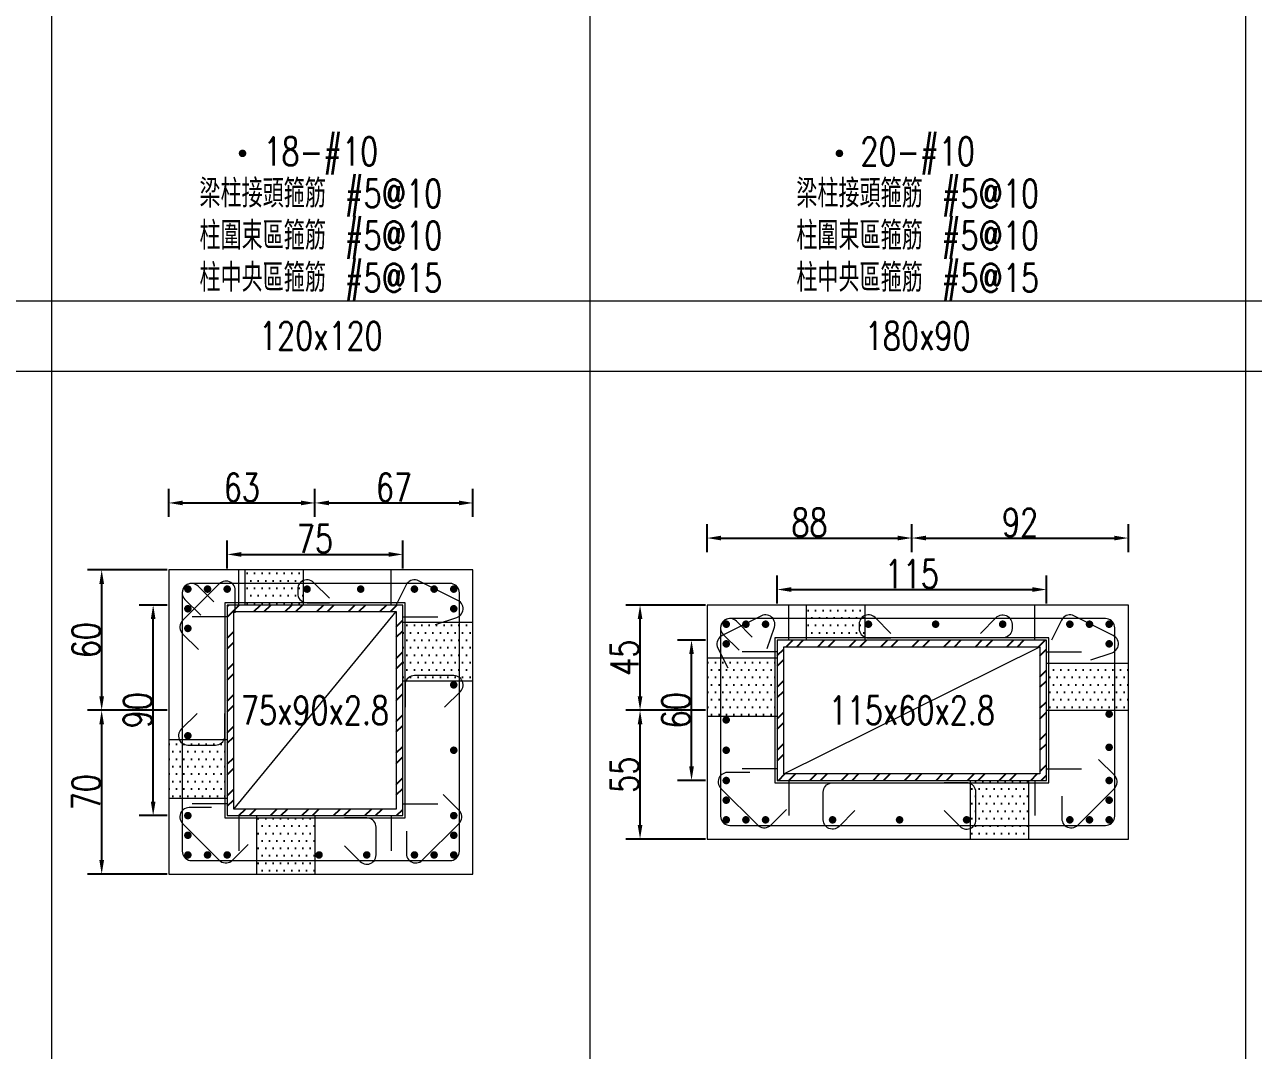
# Model space of a CAD drawing. Header units: millimetres. Extents: x 0 to 3905, y 0 to 8880.
# Drawn here: x 1438 to 1963, y 514 to 952 of the extents above; entities that cross this region are included whole.
import ezdxf
from ezdxf.enums import TextEntityAlignment as Align

# ---------------------------------------------------------------- set-up
doc = ezdxf.new("R2010")
doc.units = ezdxf.units.MM
doc.layers.get('DEFPOINTS').update_dxf_attribs({"color": 3})
for name, color, linetype in [('Hatch線', 6, 'Continuous'), ('TC-鋼粱', 132, 'Continuous'), ('主筋斷面', 2, 'Continuous'), ('文字-主筋根數', 7, 'Continuous'), ('文字-剪力筋 中央區', 7, 'Continuous'), ('文字-剪力筋-BC', 7, 'Continuous'), ('文字-剪力筋-圍束區', 7, 'Continuous'), ('文字-斷面尺寸', 7, 'Continuous'), ('文字-輔助字', 7, 'Continuous'), ('柱斷面線', 4, 'Continuous'), ('標註字', 4, 'Continuous'), ('箍筋線', 1, 'Continuous'), ('網格線', 7, 'Continuous'), ('鋼柱', 11, 'Continuous')]:
    doc.layers.add(name, color=color, linetype=linetype)
doc.styles.add('note', font='txt.shx', dxfattribs={"width": 0.75, "height": 12})
doc.styles.add('txt', font='txt.shx', dxfattribs={"height": 0.2, "bigfont": 'chineset.shx'})
doc.dimstyles.new('RCAD_DIM', dxfattribs={"dimtxt": 12, "dimasz": 6, "dimexe": 6, "dimexo": 0.625, "dimtad": 1, "dimdec": 0, "dimdsep": 46, "dimtxsty": 'note', "dimcen": 2.5, "dimclrd": 256, "dimclre": 256, "dimclrt": 256, "dimadec": 0, "dimazin": 0, "dimtfac": 1, "dimtmove": 0, "dimatfit": 3, "dimfxl": 0, "dimtolj": 1, "dimarcsym": 0})

# ---------------------------------------------------------------- blocks, each defined once
blk = doc.blocks.new('*D816')
at = {"layer": 'DEFPOINTS', "color": 0}
for p in [(1600, 725.62), (1525, 719), (1600, 719)]:
    blk.add_point(p, dxfattribs=at)
at = {"layer": '標註字', "lineweight": -2}
for p, q in [((1525, 719.62), (1525, 731.62)), ((1600, 719.62), (1600, 731.62)), ((1531, 725.62), (1594, 725.62))]:
    blk.add_line(p, q, dxfattribs=at)
at = {"layer": '標註字'}
for points in [[(1531, 726.62), (1531, 724.62), (1525, 725.62)], [(1594, 724.62), (1594, 726.62), (1600, 725.62)]]:
    blk.add_solid(points, dxfattribs=at)
at = {"layer": '標註字', "insert": (1562.5, 732.25), "char_height": 12, "attachment_point": 5, "style": 'note'}
blk.add_mtext('\\A1;75', dxfattribs=at)
blk = doc.blocks.new('*D817')
at = {"layer": 'DEFPOINTS', "color": 0}
for p in [(1493.38, 704), (1500, 704), (1500, 614)]:
    blk.add_point(p, dxfattribs=at)
at = {"layer": '標註字', "lineweight": -2}
for p, q in [((1499.38, 704), (1487.38, 704)), ((1493.38, 620), (1493.38, 698)), ((1499.38, 614), (1487.38, 614))]:
    blk.add_line(p, q, dxfattribs=at)
at = {"layer": '標註字'}
for points in [[(1494.38, 698), (1492.38, 698), (1493.38, 704)], [(1492.38, 620), (1494.38, 620), (1493.38, 614)]]:
    blk.add_solid(points, dxfattribs=at)
at = {"layer": '標註字', "insert": (1486.75, 659), "char_height": 12, "attachment_point": 5, "rotation": 90, "style": 'note'}
blk.add_mtext('\\A1;90', dxfattribs=at)
blk = doc.blocks.new('*D818')
at = {"layer": 'DEFPOINTS', "color": 0}
for p in [(1562.5, 747.62), (1500, 741), (1562.5, 741)]:
    blk.add_point(p, dxfattribs=at)
at = {"layer": '標註字', "lineweight": -2}
for p, q in [((1500, 741.62), (1500, 753.62)), ((1562.5, 741.62), (1562.5, 753.62)), ((1506, 747.62), (1556.5, 747.62))]:
    blk.add_line(p, q, dxfattribs=at)
at = {"layer": '標註字'}
for points in [[(1506, 748.62), (1506, 746.62), (1500, 747.62)], [(1556.5, 746.62), (1556.5, 748.62), (1562.5, 747.62)]]:
    blk.add_solid(points, dxfattribs=at)
at = {"layer": '標註字', "insert": (1531.25, 754.25), "char_height": 12, "attachment_point": 5, "style": 'note'}
blk.add_mtext('\\A1;63', dxfattribs=at)
blk = doc.blocks.new('*D819')
at = {"layer": 'DEFPOINTS', "color": 0}
for p in [(1630, 747.62), (1562.5, 741), (1630, 741)]:
    blk.add_point(p, dxfattribs=at)
at = {"layer": '標註字', "lineweight": -2}
for p, q in [((1562.5, 741.62), (1562.5, 753.62)), ((1630, 741.62), (1630, 753.62)), ((1568.5, 747.62), (1624, 747.62))]:
    blk.add_line(p, q, dxfattribs=at)
at = {"layer": '標註字'}
for points in [[(1568.5, 748.62), (1568.5, 746.62), (1562.5, 747.62)], [(1624, 746.62), (1624, 748.62), (1630, 747.62)]]:
    blk.add_solid(points, dxfattribs=at)
at = {"layer": '標註字', "insert": (1596.25, 754.25), "char_height": 12, "attachment_point": 5, "style": 'note'}
blk.add_mtext('\\A1;67', dxfattribs=at)
blk = doc.blocks.new('*D820')
at = {"layer": 'DEFPOINTS', "color": 0}
for p in [(1471.38, 659), (1500, 659), (1500, 589)]:
    blk.add_point(p, dxfattribs=at)
at = {"layer": '標註字', "lineweight": -2}
for p, q in [((1499.38, 659), (1465.38, 659)), ((1471.38, 595), (1471.38, 653)), ((1499.38, 589), (1465.38, 589))]:
    blk.add_line(p, q, dxfattribs=at)
at = {"layer": '標註字'}
for points in [[(1472.38, 653), (1470.38, 653), (1471.38, 659)], [(1470.38, 595), (1472.38, 595), (1471.38, 589)]]:
    blk.add_solid(points, dxfattribs=at)
at = {"layer": '標註字', "insert": (1464.75, 624), "char_height": 12, "attachment_point": 5, "rotation": 90, "style": 'note'}
blk.add_mtext('\\A1;70', dxfattribs=at)
blk = doc.blocks.new('*D821')
at = {"layer": 'DEFPOINTS', "color": 0}
for p in [(1471.38, 719), (1500, 719), (1500, 659)]:
    blk.add_point(p, dxfattribs=at)
at = {"layer": '標註字', "lineweight": -2}
for p, q in [((1499.38, 719), (1465.38, 719)), ((1471.38, 665), (1471.38, 713)), ((1499.38, 659), (1465.38, 659))]:
    blk.add_line(p, q, dxfattribs=at)
at = {"layer": '標註字'}
for points in [[(1472.38, 713), (1470.38, 713), (1471.38, 719)], [(1470.38, 665), (1472.38, 665), (1471.38, 659)]]:
    blk.add_solid(points, dxfattribs=at)
at = {"layer": '標註字', "insert": (1464.75, 689), "char_height": 12, "attachment_point": 5, "rotation": 90, "style": 'note'}
blk.add_mtext('\\A1;60', dxfattribs=at)
blk = doc.blocks.new('Circle_Filled')
at = {"const_width": 0.5}
blk.add_lwpolyline([(-0.25, 0, 1), (0.25, 0, 1)], format="xyb", close=True, dxfattribs=at)
blk = doc.blocks.new('*D948')
at = {"layer": 'DEFPOINTS', "color": 0}
for p in [(1875, 710.62), (1760, 704), (1875, 704)]:
    blk.add_point(p, dxfattribs=at)
at = {"layer": '標註字', "lineweight": -2}
for p, q in [((1760, 704.62), (1760, 716.62)), ((1875, 704.62), (1875, 716.62)), ((1766, 710.62), (1869, 710.62))]:
    blk.add_line(p, q, dxfattribs=at)
at = {"layer": '標註字'}
for points in [[(1766, 711.62), (1766, 709.62), (1760, 710.62)], [(1869, 709.62), (1869, 711.62), (1875, 710.62)]]:
    blk.add_solid(points, dxfattribs=at)
at = {"layer": '標註字', "insert": (1817.5, 717.25), "char_height": 12, "attachment_point": 5, "style": 'note'}
blk.add_mtext('\\A1;115', dxfattribs=at)
blk = doc.blocks.new('*D949')
at = {"layer": 'DEFPOINTS', "color": 0}
for p in [(1723.38, 689), (1730, 689), (1730, 629)]:
    blk.add_point(p, dxfattribs=at)
at = {"layer": '標註字', "lineweight": -2}
for p, q in [((1729.38, 689), (1717.38, 689)), ((1723.38, 635), (1723.38, 683)), ((1729.38, 629), (1717.38, 629))]:
    blk.add_line(p, q, dxfattribs=at)
at = {"layer": '標註字'}
for points in [[(1724.38, 683), (1722.38, 683), (1723.38, 689)], [(1722.38, 635), (1724.38, 635), (1723.38, 629)]]:
    blk.add_solid(points, dxfattribs=at)
at = {"layer": '標註字', "insert": (1716.75, 659), "char_height": 12, "attachment_point": 5, "rotation": 90, "style": 'note'}
blk.add_mtext('\\A1;60', dxfattribs=at)
blk = doc.blocks.new('*D950')
at = {"layer": 'DEFPOINTS', "color": 0}
for p in [(1817.5, 732.62), (1730, 726), (1817.5, 726)]:
    blk.add_point(p, dxfattribs=at)
at = {"layer": '標註字', "lineweight": -2}
for p, q in [((1730, 726.62), (1730, 738.62)), ((1817.5, 726.62), (1817.5, 738.62)), ((1736, 732.62), (1811.5, 732.62))]:
    blk.add_line(p, q, dxfattribs=at)
at = {"layer": '標註字'}
for points in [[(1736, 733.62), (1736, 731.62), (1730, 732.62)], [(1811.5, 731.62), (1811.5, 733.62), (1817.5, 732.62)]]:
    blk.add_solid(points, dxfattribs=at)
at = {"layer": '標註字', "insert": (1773.75, 739.25), "char_height": 12, "attachment_point": 5, "style": 'note'}
blk.add_mtext('\\A1;88', dxfattribs=at)
blk = doc.blocks.new('*D951')
at = {"layer": 'DEFPOINTS', "color": 0}
for p in [(1910, 732.62), (1817.5, 726), (1910, 726)]:
    blk.add_point(p, dxfattribs=at)
at = {"layer": '標註字', "lineweight": -2}
for p, q in [((1817.5, 726.62), (1817.5, 738.62)), ((1910, 726.62), (1910, 738.62)), ((1823.5, 732.62), (1904, 732.62))]:
    blk.add_line(p, q, dxfattribs=at)
at = {"layer": '標註字'}
for points in [[(1823.5, 733.62), (1823.5, 731.62), (1817.5, 732.62)], [(1904, 731.62), (1904, 733.62), (1910, 732.62)]]:
    blk.add_solid(points, dxfattribs=at)
at = {"layer": '標註字', "insert": (1863.75, 739.25), "char_height": 12, "attachment_point": 5, "style": 'note'}
blk.add_mtext('\\A1;92', dxfattribs=at)
blk = doc.blocks.new('*D952')
at = {"layer": 'DEFPOINTS', "color": 0}
for p in [(1701.38, 659), (1730, 659), (1730, 604)]:
    blk.add_point(p, dxfattribs=at)
at = {"layer": '標註字', "lineweight": -2}
for p, q in [((1729.38, 659), (1695.38, 659)), ((1701.38, 610), (1701.38, 653)), ((1729.38, 604), (1695.38, 604))]:
    blk.add_line(p, q, dxfattribs=at)
at = {"layer": '標註字'}
for points in [[(1702.38, 653), (1700.38, 653), (1701.38, 659)], [(1700.38, 610), (1702.38, 610), (1701.38, 604)]]:
    blk.add_solid(points, dxfattribs=at)
at = {"layer": '標註字', "insert": (1694.75, 631.5), "char_height": 12, "attachment_point": 5, "rotation": 90, "style": 'note'}
blk.add_mtext('\\A1;55', dxfattribs=at)
blk = doc.blocks.new('*D953')
at = {"layer": 'DEFPOINTS', "color": 0}
for p in [(1701.38, 704), (1730, 704), (1730, 659)]:
    blk.add_point(p, dxfattribs=at)
at = {"layer": '標註字', "lineweight": -2}
for p, q in [((1729.38, 704), (1695.38, 704)), ((1701.38, 665), (1701.38, 698)), ((1729.38, 659), (1695.38, 659))]:
    blk.add_line(p, q, dxfattribs=at)
at = {"layer": '標註字'}
for points in [[(1702.38, 698), (1700.38, 698), (1701.38, 704)], [(1700.38, 665), (1702.38, 665), (1701.38, 659)]]:
    blk.add_solid(points, dxfattribs=at)
at = {"layer": '標註字', "insert": (1694.75, 681.5), "char_height": 12, "attachment_point": 5, "rotation": 90, "style": 'note'}
blk.add_mtext('\\A1;45', dxfattribs=at)

msp = doc.modelspace()

# ---------------------------------------------------------------- hatches: boundary and pattern name
at = {"layer": 'Hatch線'}
h = msp.add_hatch(dxfattribs=at)
h.set_pattern_fill('ANSI32', color=256, style=0)
h.paths.add_polyline_path([(1525, 614), (1600, 614), (1600, 704), (1525, 704)], flags=17)
h.paths.add_polyline_path([(1527.8, 616.8), (1527.8, 701.2), (1597.2, 701.2), (1597.2, 616.8)])
h = msp.add_hatch(dxfattribs=at)
h.set_pattern_fill('ANSI32', color=256, style=0)
h.paths.add_polyline_path([(1760, 629), (1875, 629), (1875, 689), (1760, 689)], flags=17)
h.paths.add_polyline_path([(1762.8, 631.8), (1762.8, 686.2), (1872.2, 686.2), (1872.2, 631.8)])
at = {"layer": 'TC-鋼粱'}
h = msp.add_hatch(dxfattribs=at)
h.set_pattern_fill('DOTS', color=256, scale=2, style=0)
h.paths.add_polyline_path([(1557.5, 719), (1532.5, 719), (1532.5, 704), (1557.5, 704)], flags=17)
h = msp.add_hatch(dxfattribs=at)
h.set_pattern_fill('DOTS', color=256, scale=2, style=0)
h.paths.add_polyline_path([(1797.36, 704), (1772.36, 704), (1772.36, 689), (1797.36, 689)], flags=17)
h = msp.add_hatch(dxfattribs=at)
h.set_pattern_fill('DOTS', color=256, scale=2, style=0)
h.paths.add_polyline_path([(1630, 671.49), (1630, 696.49), (1600, 696.49), (1600, 671.49)], flags=17)
h = msp.add_hatch(dxfattribs=at)
h.set_pattern_fill('DOTS', color=256, scale=2, style=0)
h.paths.add_polyline_path([(1730, 681.5), (1730, 656.5), (1760, 656.5), (1760, 681.5)], flags=17)
h = msp.add_hatch(dxfattribs=at)
h.set_pattern_fill('DOTS', color=256, scale=2, style=0)
h.paths.add_polyline_path([(1910, 658.99), (1910, 678.99), (1875, 678.99), (1875, 658.99)], flags=17)
h = msp.add_hatch(dxfattribs=at)
h.set_pattern_fill('DOTS', color=256, scale=2, style=0)
h.paths.add_polyline_path([(1500, 646.5), (1500, 621.5), (1525, 621.5), (1525, 646.5)], flags=17)
h = msp.add_hatch(dxfattribs=at)
h.set_pattern_fill('DOTS', color=256, scale=2, style=0)
h.paths.add_polyline_path([(1842.5, 604), (1867.5, 604), (1867.5, 629), (1842.5, 629)], flags=17)
h = msp.add_hatch(dxfattribs=at)
h.set_pattern_fill('DOTS', color=256, scale=2, style=0)
h.paths.add_polyline_path([(1537.64, 589), (1562.64, 589), (1562.64, 614), (1537.64, 614)], flags=17)

# ---------------------------------------------------------------- linework, layer by layer
at = {"layer": 'DEFPOINTS', "lineweight": 5}
for points in [[(1530, 704), (1530, 719)], [(1595, 704), (1595, 719)], [(1525, 613), (1601, 613), (1601, 705), (1524, 705), (1524, 613), (1525, 613)], [(1765, 689), (1765, 704)], [(1870, 689), (1870, 704)], [(1525, 699), (1510, 699)], [(1527.8, 616.8), (1597.2, 701.2)], [(1600, 699), (1615, 699)], [(1760, 628), (1876, 628), (1876, 690), (1759, 690), (1759, 628), (1760, 628)], [(1760, 684), (1745, 684)], [(1762.8, 631.8), (1872.2, 686.2)], [(1875, 684), (1890, 684)], [(1760, 634), (1745, 634)], [(1875, 634), (1890, 634)], [(1765, 629), (1765, 614)], [(1870, 629), (1870, 614)], [(1525, 619), (1510, 619)], [(1600, 619), (1615, 619)], [(1530, 614), (1530, 599)], [(1595, 614), (1595, 599)]]:
    msp.add_lwpolyline(points, dxfattribs=at)
at = {"layer": 'TC-鋼粱', "lineweight": 5}
for points in [[(1532.5, 719), (1532.5, 704)], [(1557.5, 719), (1557.5, 704)], [(1772.36, 704), (1772.36, 689)], [(1797.36, 704), (1797.36, 689)], [(1630, 696.49), (1600, 696.49)], [(1730, 681.5), (1760, 681.5)], [(1910, 678.99), (1875, 678.99)], [(1630, 671.49), (1600, 671.49)], [(1730, 656.5), (1760, 656.5)], [(1910, 658.99), (1875, 658.99)], [(1500, 646.5), (1525, 646.5)], [(1842.5, 604), (1842.5, 629)], [(1867.5, 604), (1867.5, 629)], [(1500, 621.5), (1525, 621.5)], [(1537.64, 589), (1537.64, 614)], [(1562.64, 589), (1562.64, 614)]]:
    msp.add_lwpolyline(points, dxfattribs=at)
at = {"layer": '柱斷面線', "lineweight": 5}
for points in [[(1500, 589), (1630, 589), (1630, 719), (1500, 719), (1500, 589)], [(1730, 604), (1910, 604), (1910, 704), (1730, 704), (1730, 604)]]:
    msp.add_lwpolyline(points, dxfattribs=at)
at = {"layer": '箍筋線', "lineweight": 5}
for points in [[(1528.43, 700.71), (1528.43, 710.25), (1528.37, 710.92), (1528.2, 711.56), (1527.93, 712.17), (1527.56, 712.73), (1527.1, 713.22), (1526.57, 713.62), (1525.97, 713.92), (1525.34, 714.13), (1524.67, 714.22), (1524.01, 714.2), (1523.35, 714.07), (1522.73, 713.83), (1522.15, 713.49), (1521.64, 713.06), (1505.94, 697.36), (1505.49, 696.83), (1505.15, 696.23), (1504.91, 695.58), (1504.79, 694.89), (1504.79, 694.2), (1504.91, 693.52), (1505.15, 692.87), (1505.49, 692.27), (1505.94, 691.74), (1512.68, 684.99)], [(1568.67, 706.86), (1561.92, 713.61), (1561.41, 714.04), (1560.84, 714.38), (1560.21, 714.62), (1559.56, 714.75), (1558.89, 714.77), (1558.23, 714.68), (1557.59, 714.47), (1557, 714.17), (1556.46, 713.77), (1556, 713.28), (1555.63, 712.72), (1555.36, 712.11), (1555.19, 711.47), (1555.14, 710.8), (1555.14, 708.96), (1555.2, 708.27), (1555.37, 707.6), (1555.67, 706.97), (1556.06, 706.4), (1556.55, 705.91), (1557.12, 705.51), (1557.75, 705.22), (1558.42, 705.04), (1559.11, 704.98), (1568.65, 704.98)], [(1614.01, 695.61), (1623.06, 698.63), (1623.67, 698.89), (1624.23, 699.26), (1624.72, 699.71), (1625.13, 700.24), (1625.45, 700.82), (1625.66, 701.46), (1625.76, 702.12), (1625.76, 702.79), (1625.64, 703.44), (1625.41, 704.07), (1625.08, 704.65), (1624.65, 705.17), (1624.15, 705.61), (1623.58, 705.96), (1606.78, 714.36), (1606.13, 714.61), (1605.45, 714.75), (1604.76, 714.77), (1604.08, 714.67), (1603.42, 714.45), (1602.81, 714.12), (1602.27, 713.69), (1601.81, 713.17), (1601.44, 712.58), (1597.18, 704.04)], [(1519.33, 705.29), (1512.58, 712.04), (1512.07, 712.47), (1511.49, 712.81), (1510.87, 713.05), (1510.22, 713.18), (1509.55, 713.2), (1508.89, 713.11), (1508.25, 712.9), (1507.66, 712.6), (1507.12, 712.19), (1506.66, 711.71), (1506.29, 711.15), (1506.02, 710.54), (1505.85, 709.9), (1505.79, 709.23), (1505.79, 598.77), (1505.86, 598.08), (1506.03, 597.41), (1506.33, 596.78), (1506.72, 596.21), (1507.21, 595.72), (1507.78, 595.33), (1508.41, 595.03), (1509.08, 594.86), (1509.77, 594.79), (1620.23, 594.79), (1620.92, 594.86), (1621.59, 595.03), (1622.22, 595.33), (1622.79, 595.72), (1623.28, 596.21), (1623.67, 596.78), (1623.97, 597.41), (1624.14, 598.08), (1624.21, 598.77), (1624.21, 709.23), (1624.14, 709.92), (1623.97, 710.59), (1623.67, 711.22), (1623.28, 711.79), (1622.79, 712.28), (1622.22, 712.67), (1621.59, 712.97), (1620.92, 713.14), (1620.23, 713.21), (1509.77, 713.21), (1509.1, 713.15), (1508.46, 712.98), (1507.85, 712.71), (1507.29, 712.34), (1506.81, 711.88), (1506.4, 711.34), (1506.1, 710.75), (1505.89, 710.11), (1505.8, 709.45), (1505.82, 708.78), (1505.95, 708.13), (1506.19, 707.51), (1506.53, 706.93), (1506.96, 706.42), (1513.71, 699.67)], [(1755.75, 685.49), (1758.77, 694.54), (1758.93, 695.19), (1758.97, 695.86), (1758.91, 696.52), (1758.73, 697.17), (1758.45, 697.77), (1758.07, 698.32), (1757.6, 698.8), (1757.06, 699.2), (1756.47, 699.49), (1755.83, 699.69), (1755.16, 699.77), (1754.5, 699.74), (1753.84, 699.6), (1753.22, 699.36), (1736.42, 690.96), (1735.83, 690.59), (1735.31, 690.13), (1734.88, 689.59), (1734.55, 688.98), (1734.33, 688.32), (1734.23, 687.64), (1734.25, 686.95), (1734.39, 686.27), (1734.64, 685.62), (1738.91, 677.09)], [(1808.53, 691.86), (1801.78, 698.61), (1801.27, 699.04), (1800.69, 699.38), (1800.07, 699.62), (1799.42, 699.75), (1798.75, 699.77), (1798.09, 699.68), (1797.45, 699.47), (1796.86, 699.17), (1796.32, 698.76), (1795.86, 698.28), (1795.49, 697.72), (1795.22, 697.11), (1795.05, 696.47), (1794.99, 695.8), (1794.99, 693.96), (1795.06, 693.27), (1795.23, 692.6), (1795.53, 691.97), (1795.92, 691.4), (1796.41, 690.91), (1796.98, 690.51), (1797.61, 690.22), (1798.28, 690.04), (1798.97, 689.98), (1808.51, 689.98)], [(1846.77, 691.86), (1853.51, 698.61), (1854.02, 699.04), (1854.6, 699.38), (1855.22, 699.62), (1855.88, 699.75), (1856.55, 699.77), (1857.21, 699.68), (1857.84, 699.47), (1858.44, 699.17), (1858.97, 698.76), (1859.43, 698.28), (1859.8, 697.72), (1860.07, 697.11), (1860.24, 696.47), (1860.3, 695.8), (1860.3, 693.96), (1860.24, 693.27), (1860.06, 692.6), (1859.77, 691.97), (1859.37, 691.4), (1858.88, 690.91), (1858.31, 690.51), (1857.68, 690.22), (1857.01, 690.04), (1856.32, 689.98), (1846.78, 689.98)], [(1894.01, 680.61), (1903.06, 683.63), (1903.67, 683.89), (1904.23, 684.26), (1904.72, 684.71), (1905.13, 685.24), (1905.45, 685.82), (1905.66, 686.46), (1905.76, 687.12), (1905.76, 687.79), (1905.64, 688.44), (1905.41, 689.07), (1905.08, 689.65), (1904.65, 690.17), (1904.15, 690.61), (1903.58, 690.96), (1886.78, 699.36), (1886.13, 699.61), (1885.45, 699.75), (1884.76, 699.77), (1884.08, 699.67), (1883.42, 699.45), (1882.81, 699.12), (1882.27, 698.69), (1881.81, 698.17), (1881.44, 697.58), (1877.18, 689.04)], [(1749.33, 690.29), (1742.58, 697.04), (1742.07, 697.47), (1741.49, 697.81), (1740.87, 698.05), (1740.22, 698.18), (1739.55, 698.2), (1738.89, 698.11), (1738.25, 697.9), (1737.66, 697.6), (1737.12, 697.19), (1736.66, 696.71), (1736.29, 696.15), (1736.02, 695.54), (1735.85, 694.9), (1735.79, 694.23), (1735.79, 613.77), (1735.86, 613.08), (1736.03, 612.41), (1736.33, 611.78), (1736.72, 611.21), (1737.21, 610.72), (1737.78, 610.33), (1738.41, 610.03), (1739.08, 609.86), (1739.77, 609.79), (1900.23, 609.79), (1900.92, 609.86), (1901.59, 610.03), (1902.22, 610.33), (1902.79, 610.72), (1903.28, 611.21), (1903.67, 611.78), (1903.97, 612.41), (1904.14, 613.08), (1904.21, 613.77), (1904.21, 694.23), (1904.14, 694.92), (1903.97, 695.59), (1903.67, 696.22), (1903.28, 696.79), (1902.79, 697.28), (1902.22, 697.67), (1901.59, 697.97), (1900.92, 698.14), (1900.23, 698.21), (1739.77, 698.21), (1739.1, 698.15), (1738.46, 697.98), (1737.85, 697.71), (1737.29, 697.34), (1736.81, 696.88), (1736.4, 696.34), (1736.1, 695.75), (1735.89, 695.11), (1735.8, 694.45), (1735.82, 693.78), (1735.95, 693.13), (1736.19, 692.51), (1736.53, 691.93), (1736.96, 691.42), (1743.71, 684.67)], [(1617.86, 660.32), (1624.61, 667.07), (1625.04, 667.58), (1625.38, 668.15), (1625.62, 668.78), (1625.75, 669.43), (1625.77, 670.1), (1625.68, 670.76), (1625.47, 671.4), (1625.17, 671.99), (1624.76, 672.53), (1624.28, 672.99), (1623.72, 673.36), (1623.11, 673.63), (1622.47, 673.8), (1621.8, 673.85), (1604.96, 673.85), (1604.26, 673.79), (1603.6, 673.61), (1602.97, 673.32), (1602.4, 672.92), (1601.91, 672.43), (1601.51, 671.87), (1601.22, 671.24), (1601.04, 670.57), (1600.98, 669.88), (1600.98, 660.34)], [(1512.14, 657.67), (1505.39, 650.92), (1504.96, 650.41), (1504.62, 649.83), (1504.38, 649.21), (1504.25, 648.56), (1504.23, 647.89), (1504.32, 647.23), (1504.53, 646.59), (1504.83, 646), (1505.24, 645.46), (1505.72, 645), (1506.28, 644.63), (1506.89, 644.36), (1507.53, 644.19), (1508.2, 644.13), (1520.04, 644.13), (1520.74, 644.2), (1521.4, 644.37), (1522.03, 644.67), (1522.6, 645.06), (1523.09, 645.55), (1523.49, 646.12), (1523.78, 646.75), (1523.96, 647.42), (1524.02, 648.11), (1524.02, 657.65)], [(1881.57, 622.29), (1881.57, 612.75), (1881.63, 612.08), (1881.8, 611.44), (1882.07, 610.83), (1882.44, 610.27), (1882.9, 609.78), (1883.43, 609.38), (1884.03, 609.08), (1884.66, 608.87), (1885.33, 608.78), (1885.99, 608.8), (1886.65, 608.93), (1887.27, 609.17), (1887.85, 609.51), (1888.36, 609.94), (1904.06, 625.64), (1904.51, 626.17), (1904.85, 626.77), (1905.09, 627.42), (1905.21, 628.11), (1905.21, 628.8), (1905.09, 629.48), (1904.85, 630.13), (1904.51, 630.73), (1904.06, 631.26), (1897.32, 638.01)], [(1748.29, 632.43), (1738.75, 632.43), (1738.08, 632.37), (1737.44, 632.2), (1736.83, 631.93), (1736.27, 631.56), (1735.78, 631.1), (1735.38, 630.57), (1735.08, 629.97), (1734.87, 629.34), (1734.78, 628.67), (1734.8, 628.01), (1734.93, 627.35), (1735.17, 626.73), (1735.51, 626.15), (1735.94, 625.64), (1751.64, 609.94), (1752.17, 609.49), (1752.77, 609.15), (1753.42, 608.91), (1754.11, 608.79), (1754.8, 608.79), (1755.48, 608.91), (1756.13, 609.15), (1756.73, 609.49), (1757.26, 609.94), (1764.01, 616.68)], [(1793.19, 616.14), (1786.44, 609.39), (1785.93, 608.96), (1785.35, 608.62), (1784.73, 608.38), (1784.07, 608.25), (1783.41, 608.23), (1782.74, 608.32), (1782.11, 608.53), (1781.51, 608.83), (1780.98, 609.24), (1780.52, 609.72), (1780.15, 610.28), (1779.88, 610.89), (1779.71, 611.53), (1779.65, 612.2), (1779.65, 624.04), (1779.71, 624.74), (1779.89, 625.4), (1780.19, 626.03), (1780.58, 626.6), (1781.07, 627.09), (1781.64, 627.49), (1782.27, 627.78), (1782.94, 627.96), (1783.63, 628.02), (1793.17, 628.02)], [(1831.33, 616.14), (1838.08, 609.39), (1838.59, 608.96), (1839.16, 608.62), (1839.79, 608.38), (1840.44, 608.25), (1841.11, 608.23), (1841.77, 608.32), (1842.41, 608.53), (1843, 608.83), (1843.54, 609.24), (1844, 609.72), (1844.37, 610.28), (1844.64, 610.89), (1844.81, 611.53), (1844.86, 612.2), (1844.86, 624.04), (1844.8, 624.74), (1844.62, 625.4), (1844.33, 626.03), (1843.93, 626.6), (1843.44, 627.09), (1842.88, 627.49), (1842.25, 627.78), (1841.58, 627.96), (1840.89, 628.02), (1831.35, 628.02)], [(1601.57, 607.29), (1601.57, 597.75), (1601.63, 597.08), (1601.8, 596.44), (1602.07, 595.83), (1602.44, 595.27), (1602.9, 594.78), (1603.43, 594.38), (1604.03, 594.08), (1604.66, 593.87), (1605.33, 593.78), (1605.99, 593.8), (1606.65, 593.93), (1607.27, 594.17), (1607.85, 594.51), (1608.36, 594.94), (1624.06, 610.64), (1624.51, 611.17), (1624.85, 611.77), (1625.09, 612.42), (1625.21, 613.11), (1625.21, 613.8), (1625.09, 614.48), (1624.85, 615.13), (1624.51, 615.73), (1624.06, 616.26), (1617.32, 623.01)], [(1518.29, 617.43), (1508.75, 617.43), (1508.08, 617.37), (1507.44, 617.2), (1506.83, 616.93), (1506.27, 616.56), (1505.78, 616.1), (1505.38, 615.57), (1505.08, 614.97), (1504.87, 614.34), (1504.78, 613.67), (1504.8, 613.01), (1504.93, 612.35), (1505.17, 611.73), (1505.51, 611.15), (1505.94, 610.64), (1521.64, 594.94), (1522.17, 594.49), (1522.77, 594.15), (1523.42, 593.91), (1524.11, 593.79), (1524.8, 593.79), (1525.48, 593.91), (1526.13, 594.15), (1526.73, 594.49), (1527.26, 594.94), (1534.01, 601.68)], [(1575.07, 601.14), (1581.81, 594.39), (1582.32, 593.96), (1582.9, 593.62), (1583.52, 593.38), (1584.18, 593.25), (1584.85, 593.23), (1585.51, 593.32), (1586.14, 593.53), (1586.74, 593.83), (1587.27, 594.24), (1587.73, 594.72), (1588.1, 595.28), (1588.37, 595.89), (1588.54, 596.53), (1588.6, 597.2), (1588.6, 609.04), (1588.54, 609.74), (1588.36, 610.4), (1588.07, 611.03), (1587.67, 611.6), (1587.18, 612.09), (1586.61, 612.49), (1585.98, 612.78), (1585.31, 612.96), (1584.62, 613.02), (1575.08, 613.02)]]:
    msp.add_lwpolyline(points, dxfattribs=at)
at = {"layer": '網格線', "lineweight": 5}
for points in [[(1450, 1206), (1450, 834)], [(1680, 1206), (1680, 834)], [(1960, 1206), (1960, 834)], [(1180, 834), (1450, 834)], [(1450, 834), (1680, 834)], [(1450, 834), (1450, 804)], [(1680, 834), (1960, 834)], [(1680, 834), (1680, 804)], [(1960, 834), (2220, 834)], [(1960, 834), (1960, 804)], [(1180, 804), (1450, 804)], [(1450, 804), (1680, 804)], [(1450, 804), (1450, 432)], [(1680, 804), (1960, 804)], [(1680, 804), (1680, 432)], [(1960, 804), (2220, 804)], [(1960, 804), (1960, 432)]]:
    msp.add_lwpolyline(points, dxfattribs=at)
at = {"layer": '鋼柱', "lineweight": 5}
for points in [[(1525, 614), (1600, 614), (1600, 704), (1525, 704), (1525, 614)], [(1527.8, 616.8), (1527.8, 701.2), (1597.2, 701.2), (1597.2, 616.8), (1527.8, 616.8)], [(1760, 629), (1875, 629), (1875, 689), (1760, 689), (1760, 629)], [(1762.8, 631.8), (1762.8, 686.2), (1872.2, 686.2), (1872.2, 631.8), (1762.8, 631.8)]]:
    msp.add_lwpolyline(points, dxfattribs=at)

# ---------------------------------------------------------------- block references
at = {"layer": '主筋斷面', "lineweight": 5, "xscale": 3.220000028610229, "yscale": 3.220000028610229}
for p in [(1531.56, 897), (1786.56, 897), (1508.2, 710.8), (1516.6, 710.8), (1525, 710.8), (1559.11, 710.8), (1582.05, 710.8), (1605, 710.8), (1613.4, 710.8), (1621.8, 710.8), (1508.2, 702.4), (1621.8, 702.4), (1508.2, 694), (1738.2, 695.8), (1746.6, 695.8), (1755, 695.8), (1798.97, 695.8), (1827.65, 695.8), (1856.32, 695.8), (1885, 695.8), (1893.4, 695.8), (1901.8, 695.8), (1738.2, 687.4), (1901.8, 687.4), (1621.8, 669.88), (1738.2, 654.89), (1901.8, 657.38), (1508.2, 648.11), (1621.8, 641.94), (1738.2, 641.94), (1901.8, 643.19), (1738.2, 629), (1901.8, 629), (1738.2, 620.6), (1901.8, 620.6), (1508.2, 614), (1621.8, 614), (1738.2, 612.2), (1746.6, 612.2), (1755, 612.2), (1783.63, 612.2), (1812.26, 612.2), (1840.89, 612.2), (1885, 612.2), (1893.4, 612.2), (1901.8, 612.2), (1508.2, 605.6), (1621.8, 605.6), (1508.2, 597.2), (1516.6, 597.2), (1525, 597.2), (1564.25, 597.2), (1584.62, 597.2), (1605, 597.2), (1613.4, 597.2), (1621.8, 597.2)]:
    msp.add_blockref('Circle_Filled', p, dxfattribs=at)

# ---------------------------------------------------------------- texts
at = {"layer": '文字-主筋根數', "style": 'txt', "width": 0.75}
for s, p in [('18-#10', (1565, 897)), ('20-#10', (1820, 897))]:
    msp.add_text(s, height=12, dxfattribs=at).set_placement(p, align=Align.MIDDLE)
at = {"layer": '文字-剪力筋 中央區', "style": 'txt', "width": 0.75}
for p in [(1565, 843), (1820, 843)]:
    msp.add_text('柱中央區箍筋 #5@15', height=12, dxfattribs=at).set_placement(p, align=Align.MIDDLE)
at = {"layer": '文字-剪力筋-BC', "style": 'txt', "width": 0.75}
for p in [(1565, 879), (1820, 879)]:
    msp.add_text('梁柱接頭箍筋 #5@10', height=12, dxfattribs=at).set_placement(p, align=Align.MIDDLE)
at = {"layer": '文字-剪力筋-圍束區', "style": 'txt', "width": 0.75}
for p in [(1565, 861), (1820, 861)]:
    msp.add_text('柱圍束區箍筋 #5@10', height=12, dxfattribs=at).set_placement(p, align=Align.MIDDLE)
at = {"layer": '文字-斷面尺寸', "style": 'txt', "width": 0.75}
for s, p in [('120x120', (1565, 819)), ('180x90', (1820, 819))]:
    msp.add_text(s, height=12, dxfattribs=at).set_placement(p, align=Align.MIDDLE)
at = {"layer": '文字-輔助字', "style": 'txt', "width": 0.75}
for s, p in [('75x90x2.8', (1562.5, 659)), ('115x60x2.8', (1817.5, 659))]:
    msp.add_text(s, height=12, dxfattribs=at).set_placement(p, align=Align.MIDDLE)

# ---------------------------------------------------------------- dimensions: what is measured, and where the dimension line sits
at = {"layer": '標註字'}
for base, p1, p2, picture, middle in [((1562.50001, 747.625), (1500, 741), (1562.50001, 741), '*D818', (1531.25, 754.25)), ((1630, 747.625), (1562.50001, 741), (1630, 741), '*D819', (1596.25, 754.25)), ((1817.5002, 732.625), (1730, 726), (1817.5002, 726), '*D950', (1773.7501, 739.25)), ((1910, 732.625), (1817.5002, 726), (1910, 726), '*D951', (1863.7501, 739.25)), ((1600, 725.62), (1525, 719), (1600, 719), '*D816', (1562.5, 732.25)), ((1875, 710.62), (1760, 704), (1875, 704), '*D948', (1817.5, 717.25))]:
    dim = msp.add_linear_dim(base=base, p1=p1, p2=p2, dimstyle='RCAD_DIM', dxfattribs=at)
    dim.commit()
    dim.dimension.update_dxf_attribs({"geometry": picture, "text_midpoint": middle})
for base, p1, p2, picture, middle in [((1471.38, 719), (1500, 659), (1500, 719), '*D821', (1464.75, 689)), ((1493.38, 704), (1500, 614), (1500, 704), '*D817', (1486.75, 659)), ((1701.38, 704), (1730, 659), (1730, 704), '*D953', (1694.75, 681.5)), ((1723.38, 689), (1730, 629), (1730, 689), '*D949', (1716.75, 659)), ((1471.38, 659), (1500, 589), (1500, 659), '*D820', (1464.75, 624)), ((1701.38, 659), (1730, 604), (1730, 659), '*D952', (1694.75, 631.5))]:
    dim = msp.add_linear_dim(base=base, p1=p1, p2=p2, angle=90, dimstyle='RCAD_DIM', dxfattribs=at)
    dim.commit()
    dim.dimension.update_dxf_attribs({"geometry": picture, "text_midpoint": middle})

doc.saveas('drawing.dxf')
